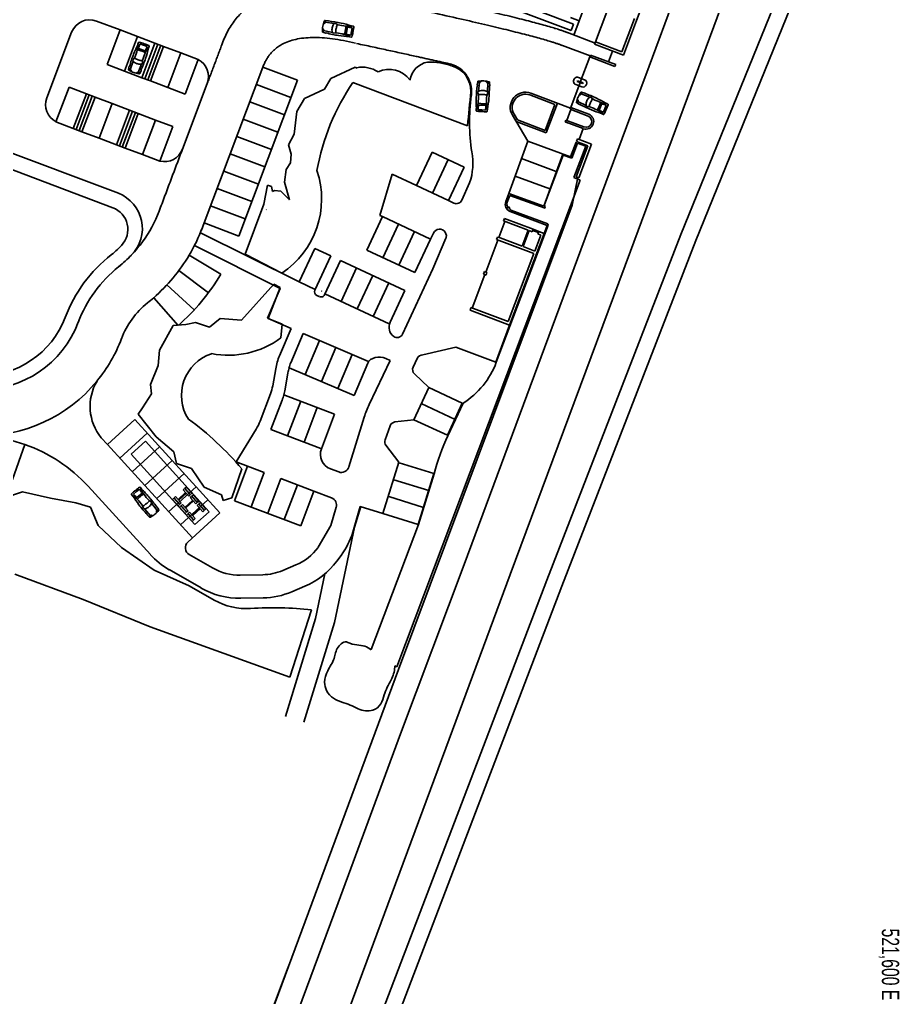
# Model space of a CAD drawing. Header units: millimetres. Extents: x 521005098 to 522149999836, y 174611071 to 175300000107.
# Drawn here: x 521987053830 to 522101158671, y 174911895531 to 175038672789 of the extents above; entities that cross this region are included whole.
import ezdxf
from ezdxf.enums import TextEntityAlignment as Align

# ---------------------------------------------------------------- set-up
doc = ezdxf.new("R2010")
doc.units = ezdxf.units.MM
doc.header["$LTSCALE"] = 200
for name, color, linetype in [('0-35TEXT', 3, 'Continuous'), ('siteplan$0$0-35TEXT', 3, 'Continuous'), ('siteplan$0$siteplan$0$10', 1, 'Continuous'), ('siteplan$0$siteplan$0$14', 1, 'Continuous'), ('siteplan$0$siteplan$0$19', 1, 'Continuous'), ('siteplan$0$siteplan$0$25', 1, 'Continuous'), ('siteplan$0$siteplan$0$26', 1, 'Continuous'), ('siteplan$0$siteplan$0$27', 1, 'Continuous'), ('siteplan$0$siteplan$0$46', 1, 'Continuous'), ('siteplan$0$siteplan$0$48', 1, 'Continuous'), ('siteplan$0$siteplan$0$57', 1, 'Continuous'), ('siteplan$0$siteplan$0$8', 1, 'Continuous'), ('siteplan$0$siteplan$0$Grid-txt', 1, 'Continuous')]:
    doc.layers.add(name, color=color, linetype=linetype)
doc.layers.get('siteplan$0$0-35TEXT').off()
doc.styles.add('siteplan$0$siteplan$0$Arial', font='arial.ttf', dxfattribs={"width": 0.65})

# ---------------------------------------------------------------- blocks, each defined once
blk = doc.blocks.new('siteplan$0$siteplan')
at = {"layer": 'siteplan$0$siteplan$0$10', "color": 8}
for p, q in [((21572.82, 74910.82), (21592.56, 74959.44)), ((21574.76, 74910.05), (21594.49, 74958.66)), ((21555.44, 74865.98), (21572.82, 74910.82)), ((21557.38, 74865.23), (21574.76, 74910.05)), ((21515.53, 74761.43), (21555.44, 74865.98)), ((21517.48, 74760.69), (21557.38, 74865.23))]:
    blk.add_line(p, q, dxfattribs=at)
at = {"layer": 'siteplan$0$siteplan$0$14', "color": 8}
for p, q in [((21568.69, 74932.64), (21576.66, 74954.03)), ((21566.34, 74926.29), (21568.69, 74932.64)), ((21566.34, 74926.29), (21560.85, 74911.51)), ((21560.85, 74911.51), (21552.85, 74889.93)), ((21552.85, 74889.93), (21544.71, 74868.02)), ((21544.71, 74868.02), (21536.46, 74846.06)), ((21536.46, 74846.06), (21528.37, 74824.16)), ((21528.37, 74824.16), (21520.62, 74803.28))]:
    blk.add_line(p, q, dxfattribs=at)
at = {"layer": 'siteplan$0$siteplan$0$19', "color": 8}
for p, q in [((21567.06, 74938.54), (21569.08, 74943.94)), ((21565.17, 74934.5), (21566.8, 74938.82)), ((21565.38, 74934.05), (21567.07, 74938.53)), ((21561.62, 74935.47), (21561.74, 74935.79)), ((21561.74, 74935.79), (21565.17, 74934.5)), ((21561.62, 74935.47), (21565.38, 74934.05)), ((21563.42, 74933.18), (21563.95, 74934.59)), ((21561, 74933.83), (21559.76, 74930.56)), ((21561.09, 74934.06), (21561, 74933.83)), ((21561, 74933.83), (21564.27, 74932.59)), ((21561.09, 74934.06), (21564.36, 74932.83)), ((21564.27, 74932.59), (21564.36, 74932.83)), ((21559.74, 74930.51), (21558.53, 74927.28)), ((21559.4, 74930.74), (21559.37, 74930.65)), ((21559.37, 74930.65), (21560.12, 74930.37)), ((21560.16, 74930.46), (21559.4, 74930.74)), ((21559.54, 74931.18), (21560.31, 74930.88)), ((21560.12, 74930.37), (21560.16, 74930.46)), ((21559.96, 74929.95), (21559.18, 74930.24)), ((21559.96, 74929.95), (21559.96, 74929.95)), ((21558.03, 74925.6), (21558.56, 74927)), ((21558.53, 74927.28), (21558.44, 74927.05)), ((21558.44, 74927.05), (21560.78, 74926.16)), ((21558.53, 74927.28), (21560.87, 74926.4)), ((21557.82, 74925.41), (21557.91, 74925.64)), ((21557.82, 74925.41), (21560.16, 74924.53)), ((21557.82, 74925.41), (21558.1, 74925.3)), ((21557.91, 74925.64), (21560.25, 74924.76)), ((21559.63, 74923.12), (21560.16, 74924.53)), ((21559.4, 74923.21), (21559.27, 74922.88)), ((21559.27, 74922.88), (21560.77, 74922.32)), ((21559.4, 74923.21), (21561.22, 74922.52)), ((21559.24, 74918.27), (21560.77, 74922.32)), ((21559.57, 74918.14), (21561.22, 74922.52)), ((21559.24, 74918.27), (21559.57, 74918.14)), ((21549.95, 74912.89), (21549.83, 74912.56)), ((21549.95, 74912.89), (21553.64, 74911.5)), ((21549.2, 74910.42), (21549.99, 74912.5)), ((21553.01, 74911.36), (21549.83, 74912.56)), ((21553.52, 74911.17), (21553.64, 74911.5)), ((21554.39, 74911.21), (21553.64, 74911.5)), ((21549.04, 74910.48), (21548.92, 74910.15)), ((21548.92, 74910.15), (21553.74, 74908.34)), ((21549.37, 74910.36), (21549.04, 74910.48)), ((21552.22, 74909.28), (21549.37, 74910.36)), ((21555.1, 74910.95), (21550.61, 74899.07)), ((21553.01, 74911.36), (21552.22, 74909.28)), ((21553.15, 74911.31), (21552.36, 74909.23)), ((21553.52, 74911.17), (21553.15, 74911.31)), ((21553.58, 74911.33), (21554.33, 74911.05)), ((21554.64, 74910.74), (21553.86, 74908.66)), ((21554.27, 74910.89), (21554.39, 74911.21)), ((21554.64, 74910.74), (21554.27, 74910.89)), ((21554.39, 74911.21), (21555.1, 74910.95)), ((21547.51, 74905.93), (21549.08, 74910.09)), ((21553.86, 74908.66), (21552.36, 74909.23)), ((21553.74, 74908.34), (21550.41, 74899.52)), ((21547.39, 74905.6), (21545.75, 74901.27)), ((21547.35, 74905.99), (21547.22, 74905.66)), ((21547.22, 74905.66), (21547.55, 74905.54)), ((21547.67, 74905.87), (21547.35, 74905.99)), ((21547.55, 74905.54), (21547.67, 74905.87)), ((21545.59, 74901.33), (21545.47, 74901.01)), ((21550.41, 74899.52), (21545.59, 74901.33)), ((21550.61, 74899.07), (21545.47, 74901.01))]:
    blk.add_line(p, q, dxfattribs=at)
for radius in [1, 0.75]:
    blk.add_arc((21560.51, 74925.46), radius, 249.3328, 69.3328, dxfattribs=at)
for centre, start_param, end_param in [((21559.36, 74930.71), 0, 3.141593), ((21560.14, 74930.41), 3.141593, 6.283185)]:
    blk.add_ellipse(centre, major_axis=(0.176, 0.468), ratio=0.917431, start_param=start_param, end_param=end_param, dxfattribs=at)
at = {"layer": 'siteplan$0$siteplan$0$25', "color": 8}
for p, q in [((21558.72, 74914.63), (21559.47, 74918.18)), ((21536.21, 74854.42), (21558.72, 74914.63)), ((21517.74, 74804.66), (21536.21, 74854.42)), ((21502.38, 74763.43), (21521.91, 74815.94))]:
    blk.add_line(p, q, dxfattribs=at)
at = {"layer": 'siteplan$0$siteplan$0$26', "color": 8}
for p, q in [((21572.59, 74972.92), (21559.61, 74938.51)), ((21559.61, 74938.51), (21558.52, 74938.92))]:
    blk.add_line(p, q, dxfattribs=at)
at = {"layer": 'siteplan$0$siteplan$0$27', "color": 8}
for p, q in [((21497.03, 74938.48), (21500.12, 74937.32)), ((21526.53, 74938.12), (21526.46, 74938.13)), ((21526.66, 74938.45), (21526.58, 74938.48)), ((21527.09, 74938.52), (21526.67, 74938.55)), ((21527.86, 74938.15), (21526.68, 74938.32)), ((21527.98, 74938.19), (21527.91, 74938.16)), ((21527.98, 74938.19), (21528.35, 74938)), ((21490.6, 74928.51), (21493.81, 74937.03)), ((21498.43, 74932.83), (21500.12, 74937.32)), ((21500.12, 74937.32), (21502.37, 74936.47)), ((21526.41, 74937.13), (21526.33, 74937.13)), ((21526.42, 74937.48), (21526.35, 74937.5)), ((21526.79, 74936.91), (21526.39, 74937.03)), ((21527.64, 74936.99), (21526.48, 74937.25)), ((21527.74, 74936.9), (21527.69, 74936.95)), ((21527.74, 74936.9), (21528.15, 74936.94)), ((21529.41, 74936.79), (21529.58, 74937.69)), ((21530, 74936.64), (21530.09, 74937.13)), ((21530.07, 74937.86), (21530.09, 74937.88)), ((21530.35, 74937.82), (21530.09, 74937.88)), ((21530.18, 74937.62), (21530.09, 74937.13)), ((21558.11, 74936.98), (21561.68, 74935.63)), ((21500.67, 74931.98), (21502.37, 74936.47)), ((21502.37, 74936.47), (21504.61, 74935.62)), ((21502.49, 74935.71), (21502.4, 74935.47)), ((21502.66, 74935.51), (21503.13, 74935.35)), ((21504.61, 74935.62), (21502.92, 74931.13)), ((21504.61, 74935.62), (21505.73, 74935.2)), ((21529.81, 74936.46), (21529.82, 74936.43)), ((21530.08, 74936.39), (21529.82, 74936.43)), ((21502.41, 74935.44), (21502.4, 74935.47)), ((21503.36, 74934.62), (21502.5, 74934.93)), ((21503.6, 74935.18), (21503.13, 74935.35)), ((21503.29, 74930.99), (21504.99, 74935.48)), ((21503.67, 74930.85), (21505.36, 74935.34)), ((21503.75, 74934.96), (21503.78, 74934.97)), ((21503.86, 74935.22), (21503.78, 74934.97)), ((21505.73, 74935.2), (21504.04, 74930.71)), ((21507.98, 74934.35), (21505.73, 74935.2)), ((21506.29, 74929.86), (21507.98, 74934.35)), ((21507.98, 74934.35), (21510.22, 74933.51)), ((21557.47, 74935.29), (21561.04, 74933.95)), ((21501.77, 74933.3), (21501.41, 74932.16)), ((21501.75, 74933.43), (21502, 74933.77)), ((21501.75, 74933.43), (21501.77, 74933.36)), ((21502.98, 74932.99), (21502.92, 74932.95)), ((21502.98, 74932.99), (21503.01, 74933.4)), ((21510.22, 74933.51), (21508.53, 74929.02)), ((21500.67, 74931.98), (21498.43, 74932.83)), ((21502.92, 74931.13), (21500.67, 74931.98)), ((21501.28, 74932.61), (21501.19, 74932.2)), ((21501.28, 74932.17), (21501.24, 74932.09)), ((21501.59, 74931.99), (21501.57, 74931.92)), ((21502.2, 74931.77), (21502.17, 74931.71)), ((21502.88, 74932.9), (21502.44, 74931.8)), ((21502.54, 74931.71), (21502.53, 74931.63)), ((21502.82, 74932.06), (21502.64, 74931.68)), ((21518.61, 74932.51), (21510.98, 74912.3)), ((21523.1, 74930.81), (21518.61, 74932.51)), ((21502.92, 74931.13), (21504.04, 74930.71)), ((21504.04, 74930.71), (21506.29, 74929.86)), ((21523.1, 74930.81), (21515.48, 74910.6)), ((21546.4, 74930.21), (21546.47, 74930.62)), ((21546.57, 74930.61), (21546.56, 74930.69)), ((21546.57, 74929.37), (21546.69, 74930.56)), ((21546.92, 74930.65), (21546.93, 74930.72)), ((21547.57, 74930.6), (21547.56, 74930.68)), ((21547.74, 74929.29), (21547.78, 74930.49)), ((21547.91, 74930.52), (21547.93, 74930.6)), ((21548.02, 74930.09), (21548.01, 74930.51)), ((21493.47, 74929.89), (21491.78, 74925.4)), ((21495.72, 74929.04), (21493.47, 74929.89)), ((21508.53, 74929.02), (21506.29, 74929.86)), ((21508.18, 74921.88), (21511.4, 74930.39)), ((21522.25, 74928.57), (21517.76, 74930.26)), ((21546.49, 74929.26), (21546.54, 74929.32)), ((21546.49, 74929.26), (21546.58, 74928.86)), ((21547.8, 74929.17), (21547.66, 74928.78)), ((21547.8, 74929.17), (21547.76, 74929.24)), ((21559.9, 74929.18), (21559.83, 74929.22)), ((21560.34, 74929.14), (21559.94, 74929.27)), ((21494.02, 74924.55), (21495.72, 74929.04)), ((21496.09, 74928.9), (21494.4, 74924.41)), ((21496.46, 74928.76), (21494.77, 74924.27)), ((21496.84, 74928.62), (21495.14, 74924.12)), ((21495.72, 74929.04), (21496.84, 74928.62)), ((21499.08, 74927.77), (21496.84, 74928.62)), ((21521.4, 74926.32), (21516.91, 74928.02)), ((21558.49, 74927.19), (21553.35, 74929.13)), ((21559.36, 74927.95), (21559.28, 74927.98)), ((21559.44, 74928.29), (21559.38, 74928.33)), ((21560.52, 74927.53), (21559.45, 74928.05)), ((21559.71, 74928.89), (21559.64, 74928.91)), ((21561, 74928.6), (21559.89, 74929.05)), ((21561.13, 74928.62), (21561.06, 74928.6)), ((21561.13, 74928.62), (21561.45, 74928.35)), ((21499.08, 74927.77), (21497.39, 74923.28)), ((21501.33, 74926.92), (21499.08, 74927.77)), ((21499.63, 74922.43), (21501.33, 74926.92)), ((21501.7, 74926.78), (21500.01, 74922.29)), ((21502.08, 74926.64), (21500.38, 74922.15)), ((21501.33, 74926.92), (21502.45, 74926.5)), ((21546.26, 74926.88), (21546.27, 74927.14)), ((21546.29, 74927.16), (21546.27, 74927.14)), ((21546.49, 74926.99), (21546.99, 74926.96)), ((21546.57, 74927.59), (21547.49, 74927.53)), ((21547.49, 74926.92), (21546.99, 74926.96)), ((21547.71, 74927.06), (21547.73, 74927.04)), ((21547.71, 74926.78), (21547.73, 74927.04)), ((21555.36, 74923.98), (21556.81, 74927.82)), ((21559.68, 74927.65), (21559.32, 74927.86)), ((21560.6, 74927.42), (21560.56, 74927.48)), ((21560.6, 74927.42), (21561.01, 74927.37)), ((21562.2, 74926.92), (21562.57, 74927.77)), ((21562.74, 74926.64), (21562.94, 74927.1)), ((21563.14, 74927.56), (21562.94, 74927.1)), ((21563.08, 74927.81), (21563.11, 74927.83)), ((21563.35, 74927.71), (21563.11, 74927.83)), ((21473.31, 74926.17), (21499.87, 74916.15)), ((21491.78, 74925.4), (21494.02, 74924.55)), ((21500.76, 74922.01), (21502.45, 74926.5)), ((21502.45, 74926.5), (21504.7, 74925.65)), ((21504.7, 74925.65), (21503, 74921.16)), ((21506.94, 74924.8), (21504.7, 74925.65)), ((21520.56, 74924.08), (21516.07, 74925.77)), ((21552.97, 74922.89), (21550.96, 74926.28)), ((21555.36, 74923.98), (21551.45, 74925.45)), ((21562.51, 74926.51), (21562.52, 74926.48)), ((21562.76, 74926.38), (21562.52, 74926.48)), ((21470.73, 74925), (21499.16, 74914.27)), ((21494.02, 74924.55), (21495.14, 74924.12)), ((21495.14, 74924.12), (21497.39, 74923.28)), ((21505.25, 74920.31), (21506.94, 74924.8)), ((21497.39, 74923.28), (21499.63, 74922.43)), ((21519.71, 74921.83), (21515.22, 74923.53)), ((21550.5, 74916.13), (21552.97, 74922.89)), ((21552.97, 74922.89), (21558.51, 74920.87)), ((21499.63, 74922.43), (21500.76, 74922.01)), ((21503, 74921.16), (21500.76, 74922.01)), ((21559.24, 74922.79), (21558.51, 74920.87)), ((21503, 74921.16), (21505.25, 74920.31)), ((21518.86, 74919.59), (21514.37, 74921.28)), ((21538.51, 74917.14), (21540.54, 74921.49)), ((21540.54, 74921.49), (21544.71, 74919.55)), ((21540.6, 74916.17), (21542.63, 74920.52)), ((21552.14, 74920.64), (21556.65, 74918.99)), ((21557.51, 74921.23), (21555.04, 74914.47)), ((21518.02, 74917.34), (21513.53, 74919.03)), ((21542.68, 74915.2), (21544.71, 74919.55)), ((21533.79, 74913.28), (21535.36, 74918.61)), ((21535.36, 74918.61), (21538.51, 74917.14)), ((21551.32, 74918.38), (21555.83, 74916.74)), ((21517.17, 74915.1), (21512.68, 74916.79)), ((21538.51, 74917.14), (21542.68, 74915.2)), ((21545.41, 74917.49), (21544.39, 74915.26)), ((21550.5, 74916.13), (21550.1, 74915.08)), ((21550.5, 74916.13), (21555.04, 74914.47)), ((21516.32, 74912.85), (21511.83, 74914.54)), ((21542.68, 74915.2), (21543.38, 74914.87)), ((21532.08, 74908.78), (21534.1, 74913.13)), ((21533.79, 74913.28), (21534.1, 74913.13)), ((21534.1, 74913.13), (21540.36, 74910.21)), ((21550.68, 74913.79), (21555.48, 74911.98)), ((21510.98, 74912.3), (21510.64, 74911.39)), ((21515.48, 74910.6), (21510.98, 74912.3)), ((21534.16, 74907.8), (21536.19, 74912.15)), ((21555.48, 74911.98), (21555.1, 74910.95)), ((21523.32, 74904.65), (21510.5, 74911.01)), ((21536.25, 74906.83), (21538.27, 74911.18)), ((21538.33, 74905.86), (21540.36, 74910.21)), ((21540.36, 74910.21), (21540.73, 74911)), ((21542.35, 74910.31), (21540.66, 74906.35)), ((21520.84, 74903.82), (21509.73, 74909.38)), ((21523.32, 74904.65), (21525.35, 74909)), ((21527.43, 74908.03), (21525.35, 74909)), ((21513.17, 74905.68), (21509.04, 74908.13)), ((21525.36, 74903.58), (21527.43, 74908.03)), ((21532.08, 74908.78), (21538.33, 74905.86)), ((21526.61, 74903), (21528.68, 74907.45)), ((21528.68, 74907.45), (21537.02, 74903.56)), ((21528.74, 74902.12), (21530.77, 74906.48)), ((21540.66, 74906.35), (21536.7, 74897.88)), ((21507.71, 74906.13), (21511.55, 74903.26)), ((21530.82, 74901.15), (21532.85, 74905.5)), ((21506.17, 74904.28), (21509.69, 74901.02)), ((21519.19, 74899.95), (21520.84, 74903.82)), ((21525.4, 74903.68), (21523.32, 74904.65)), ((21532.91, 74900.18), (21534.94, 74904.53)), ((21504.45, 74902.6), (21507.61, 74898.99)), ((21525.6, 74902.92), (21525.92, 74902.77)), ((21526.23, 74903.47), (21526.27, 74903.45)), ((21526.65, 74903.1), (21534.99, 74899.21)), ((21535.1, 74899.44), (21537.02, 74903.56)), ((21519.19, 74899.95), (21522.28, 74898.63)), ((21550.61, 74899.07), (21548.8, 74894.25)), ((21520.78, 74895.09), (21522.28, 74898.63)), ((21522.24, 74894.19), (21523.85, 74897.96)), ((21523.85, 74897.96), (21532.31, 74894.36)), ((21524.08, 74892.65), (21525.96, 74897.06)), ((21526.2, 74891.74), (21528.08, 74896.16)), ((21528.31, 74890.84), (21530.2, 74895.26)), ((21539.37, 74895.19), (21543.65, 74896.19)), ((21548.8, 74894.25), (21543.65, 74896.19)), ((21530.43, 74889.94), (21532.21, 74894.13)), ((21535.11, 74894.46), (21532.38, 74888.76)), ((21534.56, 74894.72), (21535.11, 74894.46)), ((21538.6, 74894.75), (21538.09, 74893.59)), ((21519.88, 74891.2), (21520.27, 74893.4)), ((21521.48, 74890.74), (21521.85, 74892.86)), ((21522, 74893.53), (21530.43, 74889.94)), ((21538.26, 74892.74), (21540.12, 74890.97)), ((21518.26, 74886.61), (21519.59, 74890.14)), ((21521.32, 74890.02), (21527.91, 74887.53)), ((21538.19, 74886.8), (21540.12, 74890.97)), ((21540.12, 74890.97), (21544.47, 74888.94)), ((21519.66, 74885.51), (21521.09, 74889.31)), ((21521.81, 74884.7), (21523.51, 74889.19)), ((21539.15, 74888.89), (21543.54, 74886.84)), ((21542.54, 74884.77), (21544.47, 74888.94)), ((21523.97, 74883.89), (21525.66, 74888.38)), ((21526.2, 74883.01), (21527.91, 74887.53)), ((21498.44, 74883.6), (21501.99, 74886.83)), ((21513.03, 74874.71), (21501.99, 74886.83)), ((21529.75, 74880.67), (21531.75, 74887.13)), ((21538.19, 74886.8), (21535.73, 74886.51)), ((21538.18, 74886.8), (21542.54, 74884.77)), ((21500.06, 74881.82), (21503.61, 74885.06)), ((21517.74, 74885.56), (21515.13, 74881.34)), ((21519.66, 74885.51), (21526.12, 74883.08)), ((21535.11, 74886.02), (21534.45, 74884.19)), ((21486.16, 74879.06), (21487.73, 74883.59)), ((21498.44, 74883.6), (21497.65, 74884.46)), ((21509.48, 74871.47), (21498.44, 74883.6)), ((21501.54, 74882.32), (21503.39, 74884)), ((21503.39, 74884), (21511.63, 74874.86)), ((21509.77, 74873.19), (21501.54, 74882.32)), ((21501.67, 74880.05), (21505.22, 74883.28)), ((21534.56, 74883.48), (21536.22, 74881.29)), ((21503.29, 74878.28), (21506.84, 74881.51)), ((21515.13, 74881.34), (21516.63, 74880.78)), ((21534.16, 74874.64), (21536.22, 74881.29)), ((21540.79, 74879.82), (21536.29, 74881.21)), ((21504.84, 74876.58), (21508.39, 74879.81)), ((21514.93, 74876.29), (21516.63, 74880.78)), ((21516.63, 74880.78), (21518.78, 74879.97)), ((21517.08, 74875.48), (21518.78, 74879.97)), ((21527.37, 74880.43), (21528.44, 74880.03)), ((21538.75, 74873.22), (21540.79, 74879.82)), ((21519.23, 74874.67), (21520.93, 74879.16)), ((21520.93, 74879.16), (21525.23, 74877.53)), ((21540.11, 74877.62), (21535.61, 74879.01)), ((21504.02, 74869.3), (21495.95, 74878.17)), ((21501.84, 74877.16), (21502.23, 74877.47)), ((21502.62, 74877.78), (21502.23, 74877.47)), ((21502.25, 74876.71), (21502.96, 74877.29)), ((21502.71, 74878.03), (21502.88, 74877.83)), ((21502.88, 74877.79), (21502.88, 74877.83)), ((21506.39, 74874.87), (21509.94, 74878.11)), ((21508.59, 74877.34), (21507.62, 74876.46)), ((21508.59, 74877.34), (21507.62, 74876.46)), ((21508.67, 74877.25), (21507.7, 74876.38)), ((21508.67, 74877.25), (21507.7, 74876.38)), ((21508.26, 74877.7), (21508.45, 74877.87)), ((21508.26, 74877.7), (21508.45, 74877.87)), ((21509, 74876.89), (21508.26, 74877.7)), ((21509, 74876.89), (21508.26, 74877.7)), ((21508.45, 74877.87), (21509.18, 74877.06)), ((21508.45, 74877.87), (21509.18, 74877.06)), ((21508.68, 74878.07), (21508.49, 74877.91)), ((21508.68, 74878.07), (21508.49, 74877.91)), ((21508.49, 74877.91), (21509.23, 74877.1)), ((21508.49, 74877.91), (21509.23, 74877.1)), ((21509.41, 74877.26), (21508.68, 74878.07)), ((21509.41, 74877.26), (21508.68, 74878.07)), ((21509.23, 74877.1), (21509.41, 74877.26)), ((21509.23, 74877.1), (21509.41, 74877.26)), ((21521.39, 74873.85), (21523.08, 74878.35)), ((21523.54, 74873.04), (21525.23, 74877.53)), ((21525.23, 74877.53), (21527.52, 74876.67)), ((21501.58, 74877.11), (21501.74, 74876.9)), ((21501.77, 74876.9), (21501.74, 74876.9)), ((21504.16, 74876.12), (21503.82, 74876.35)), ((21504.16, 74876.12), (21504.17, 74876.04)), ((21504.18, 74875.99), (21504.9, 74875.03)), ((21506.88, 74876.45), (21507.06, 74876.62)), ((21506.88, 74876.45), (21507.06, 74876.62)), ((21507.61, 74875.64), (21506.88, 74876.45)), ((21507.61, 74875.64), (21506.88, 74876.45)), ((21507.06, 74876.62), (21507.79, 74875.81)), ((21507.06, 74876.62), (21507.79, 74875.81)), ((21507.29, 74876.83), (21507.11, 74876.66)), ((21507.29, 74876.83), (21507.11, 74876.66)), ((21507.11, 74876.66), (21507.84, 74875.85)), ((21507.11, 74876.66), (21507.84, 74875.85)), ((21508.02, 74876.01), (21507.29, 74876.83)), ((21508.02, 74876.01), (21507.29, 74876.83)), ((21507.84, 74875.85), (21508.02, 74876.01)), ((21507.84, 74875.85), (21508.02, 74876.01)), ((21507.93, 74873.17), (21511.48, 74876.41)), ((21509.5, 74876.33), (21508.53, 74875.46)), ((21509.5, 74876.33), (21508.53, 74875.46)), ((21509.58, 74876.24), (21508.61, 74875.37)), ((21509.58, 74876.24), (21508.61, 74875.37)), ((21509.18, 74877.06), (21509, 74876.89)), ((21509.18, 74877.06), (21509, 74876.89)), ((21509.17, 74876.69), (21509.36, 74876.86)), ((21509.17, 74876.69), (21509.36, 74876.86)), ((21509.9, 74875.88), (21509.17, 74876.69)), ((21509.9, 74875.88), (21509.17, 74876.69)), ((21509.36, 74876.86), (21510.09, 74876.05)), ((21509.36, 74876.86), (21510.09, 74876.05)), ((21509.59, 74877.07), (21509.4, 74876.9)), ((21509.59, 74877.07), (21509.4, 74876.9)), ((21509.4, 74876.9), (21510.13, 74876.09)), ((21509.4, 74876.9), (21510.13, 74876.09)), ((21510.32, 74876.25), (21509.59, 74877.07)), ((21510.32, 74876.25), (21509.59, 74877.07)), ((21510.09, 74876.05), (21509.9, 74875.88)), ((21510.09, 74876.05), (21509.9, 74875.88)), ((21510.13, 74876.09), (21510.32, 74876.25)), ((21510.13, 74876.09), (21510.32, 74876.25)), ((21510.5, 74876.06), (21510.31, 74875.89)), ((21510.5, 74876.06), (21510.31, 74875.89)), ((21511.23, 74875.24), (21510.5, 74876.06)), ((21511.23, 74875.24), (21510.5, 74876.06)), ((21514.93, 74876.29), (21523.54, 74873.04)), ((21539.43, 74875.42), (21534.93, 74876.82)), ((21503.14, 74875.3), (21502.98, 74875.68)), ((21503.14, 74875.3), (21503.21, 74875.27)), ((21503.26, 74875.25), (21504.05, 74874.34)), ((21504.79, 74874.81), (21504.83, 74874.75)), ((21504.87, 74875.49), (21505.1, 74875.14)), ((21505.02, 74875.07), (21505.08, 74875.02)), ((21507.79, 74875.81), (21507.61, 74875.64)), ((21507.79, 74875.81), (21507.61, 74875.64)), ((21507.79, 74875.44), (21507.97, 74875.61)), ((21507.79, 74875.44), (21507.97, 74875.61)), ((21508.52, 74874.63), (21507.79, 74875.44)), ((21508.52, 74874.63), (21507.79, 74875.44)), ((21507.97, 74875.61), (21508.7, 74874.8)), ((21507.97, 74875.61), (21508.7, 74874.8)), ((21508.2, 74875.82), (21508.02, 74875.65)), ((21508.2, 74875.82), (21508.02, 74875.65)), ((21508.02, 74875.65), (21508.75, 74874.84)), ((21508.02, 74875.65), (21508.75, 74874.84)), ((21508.93, 74875), (21508.2, 74875.82)), ((21508.93, 74875), (21508.2, 74875.82)), ((21508.7, 74874.8), (21508.52, 74874.63)), ((21508.7, 74874.8), (21508.52, 74874.63)), ((21508.75, 74874.84), (21508.93, 74875)), ((21508.75, 74874.84), (21508.93, 74875)), ((21508.88, 74870.93), (21513.03, 74874.71)), ((21509.11, 74874.81), (21508.93, 74874.64)), ((21509.11, 74874.81), (21508.93, 74874.64)), ((21509.84, 74874), (21509.11, 74874.81)), ((21509.84, 74874), (21509.11, 74874.81)), ((21510.41, 74875.32), (21509.44, 74874.45)), ((21510.41, 74875.32), (21509.44, 74874.45)), ((21510.49, 74875.23), (21509.52, 74874.36)), ((21510.49, 74875.23), (21509.52, 74874.36)), ((21511.63, 74874.86), (21509.77, 74873.19)), ((21510.08, 74875.68), (21510.27, 74875.85)), ((21510.08, 74875.68), (21510.27, 74875.85)), ((21510.81, 74874.87), (21510.08, 74875.68)), ((21510.81, 74874.87), (21510.08, 74875.68)), ((21510.27, 74875.85), (21511, 74875.04)), ((21510.27, 74875.85), (21511, 74875.04)), ((21510.31, 74875.89), (21511.04, 74875.08)), ((21510.31, 74875.89), (21511.04, 74875.08)), ((21511, 74875.04), (21510.81, 74874.87)), ((21511, 74875.04), (21510.81, 74874.87)), ((21511.04, 74875.08), (21511.23, 74875.24)), ((21511.04, 74875.08), (21511.23, 74875.24)), ((21527.4, 74873.09), (21528.13, 74875.44)), ((21530.27, 74872.21), (21531.21, 74875.56)), ((21534.16, 74874.64), (21531.21, 74875.56)), ((21503.6, 74874.47), (21503.9, 74874.17)), ((21503.98, 74874.23), (21504.02, 74874.16)), ((21504.28, 74874.4), (21504.33, 74874.35)), ((21508.7, 74874.43), (21508.88, 74874.6)), ((21508.7, 74874.43), (21508.88, 74874.6)), ((21509.43, 74873.62), (21508.7, 74874.43)), ((21509.43, 74873.62), (21508.7, 74874.43)), ((21508.88, 74874.6), (21509.61, 74873.79)), ((21508.88, 74874.6), (21509.61, 74873.79)), ((21508.93, 74874.64), (21509.66, 74873.83)), ((21508.93, 74874.64), (21509.66, 74873.83)), ((21509.61, 74873.79), (21509.43, 74873.62)), ((21509.61, 74873.79), (21509.43, 74873.62)), ((21509.66, 74873.83), (21509.84, 74874)), ((21509.66, 74873.83), (21509.84, 74874)), ((21538.75, 74873.22), (21534.16, 74874.64)), ((21527.4, 74873.09), (21525.78, 74870.25)), ((21509.06, 74869.32), (21512.09, 74867.58)), ((21528.2, 74868.46), (21528.75, 74869.21)), ((21506.45, 74867.36), (21510.6, 74864.98)), ((21521.2, 74867.25), (21522.89, 74867.97)), ((21515.68, 74866.65), (21518.59, 74866.7)), ((21522.37, 74864.49), (21524.06, 74865.2)), ((21515.73, 74863.65), (21518.64, 74863.7))]:
    blk.add_line(p, q, dxfattribs=at)
for centre, radius, start, end in [((21496.15, 74936.14), 2.5, 69.3328, 159.3328), ((21530.1, 74937.07), 3.79, 158.1743, 168.5632), ((21526.6, 74938.11), 0.062, 106.4664, 170.4979), ((21526.65, 74938.48), 0.075, 74.6153, 179.293), ((21526.59, 74938.23), 0.0549, 258.506, 341.2782), ((21525.91, 74938.49), 0.782, 338.7478, 351.5507), ((21526.63, 74938.4), 0.0585, 336.8647, 66.3856), ((21527.09, 74938.49), 0.0222, 346.5024, 88.516), ((21525.17, 74921.5), 17.1, 77.946, 83.4839), ((21528.78, 74937.37), 1.21, 143.3277, 169.2351), ((21528.54, 74937.46), 0.963, 134.9111, 139.1519), ((21527.89, 74938.11), 0.05, 67.643, 137.455), ((21526.4, 74937.11), 0.075, 159.6421, 264.3199), ((21530.12, 74937.18), 3.79, 170.372, 180.7608), ((21530.12, 74937.18), 3.79, 170.3289, 170.3707), ((21530.1, 74937.07), 3.79, 168.5645, 168.6062), ((21526.48, 74937.47), 0.062, 168.4373, 232.4687), ((21526.41, 74937.19), 0.0585, 272.5496, 2.0704), ((21526.43, 74937.37), 0.0549, 357.6569, 80.4291), ((21525.7, 74937.36), 0.782, 347.3844, 0.1874), ((21526.8, 74936.93), 0.0222, 250.4191, 352.4328), ((21531.12, 74953.49), 17.1, 255.4513, 260.9892), ((21528.78, 74937.38), 1.21, 169.7001, 195.6074), ((21528.52, 74937.38), 0.963, 199.7832, 204.0241), ((21527.69, 74937), 0.05, 201.4801, 271.2921), ((21528.01, 74937.01), 0.0514, 281.0577, 9.9237), ((21530.61, 74936.99), 2.55, 168.4288, 179.2347), ((21530.63, 74937.08), 2.55, 159.7004, 170.5064), ((21527.33, 74930.03), 6.96, 75.0035, 83.1947), ((21528.19, 74937.99), 0.0514, 329.0114, 57.8774), ((21530.07, 74944.75), 6.96, 255.7405, 263.9316), ((21529.15, 74936.85), 0.05, 259.4679, 343.6848), ((21525.02, 74938.06), 4.36, 343.6848, 349.6794), ((21525.03, 74938.09), 4.36, 349.2558, 355.2504), ((21531.57, 74954.58), 16.91, 262.3753, 265.0388), ((21529.32, 74937.73), 0.05, 355.2504, 79.4673), ((21533.15, 74950.27), 13.99, 254.4942, 256.9682), ((21528.23, 74923.77), 13.99, 81.967, 84.4405), ((21525.71, 74937.7), 4.62, 344.096, 352.4034), ((21525.71, 74937.7), 4.62, 346.5292, 352.4034), ((21525.8, 74938.17), 4.62, 346.5318, 354.8392), ((21525.8, 74938.17), 4.62, 346.5318, 348.5814), ((21530.33, 74937.76), 0.062, 352.7529, 76.1958), ((21502.55, 74935.69), 0.062, 73.5445, 156.9874), ((21516.02, 74931.37), 13.99, 162.7585, 165.2321), ((21501.42, 74931.27), 4.62, 67.3234, 75.6308), ((21501.42, 74931.27), 4.62, 67.3234, 69.373), ((21501.87, 74931.11), 4.62, 67.3208, 73.195), ((21501.87, 74931.11), 4.62, 64.8876, 73.195), ((21525.2, 74920.31), 16.91, 73.8964, 76.5599), ((21530.09, 74936.45), 0.062, 262.7393, 346.1823), ((21495.61, 74936.54), 6.96, 336.5321, 344.7232), ((21486.14, 74939.6), 16.91, 343.1669, 345.8303), ((21502.42, 74934.68), 0.05, 76.042, 160.2589), ((21501.38, 74930.5), 4.36, 70.0474, 76.042), ((21501.41, 74930.49), 4.36, 64.4764, 70.4709), ((21509.7, 74931.48), 6.96, 155.7951, 163.9863), ((21503.26, 74934.37), 0.05, 340.2594, 64.4764), ((21518.96, 74927.83), 16.91, 154.688, 157.3515), ((21490.66, 74940.47), 13.99, 335.2858, 337.7598), ((21503.8, 74935.24), 0.062, 343.5309, 66.9739), ((21517.78, 74927.99), 17.1, 158.7376, 164.2755), ((21501.81, 74933.33), 0.05, 148.4346, 218.2466), ((21502.56, 74933.87), 0.963, 215.7027, 219.9435), ((21502.69, 74934.09), 1.21, 224.1193, 250.0266), ((21501.98, 74933.61), 0.0514, 49.803, 138.669), ((21503.27, 74935.87), 2.55, 240.492, 251.298), ((21503.36, 74935.84), 2.55, 249.2204, 260.0263), ((21487.15, 74938.98), 17.1, 336.2429, 341.7808), ((21502.92, 74933.27), 0.0514, 1.8493, 90.7153), ((21509.06, 74931.27), 2.5, 339.3328, 62.3657), ((21501.25, 74932.17), 0.075, 155.4069, 260.0846), ((21503.2, 74935.35), 3.79, 238.9659, 249.3548), ((21501.31, 74932.6), 0.0222, 67.294, 169.3076), ((21501.33, 74932.13), 0.0585, 57.6563, 147.1772), ((21501.12, 74931.44), 0.782, 59.5394, 72.3423), ((21501.49, 74932.06), 0.0549, 339.2976, 62.0698), ((21501.6, 74932.05), 0.062, 187.258, 251.2895), ((21503.08, 74935.39), 3.79, 251.1205, 251.1623), ((21503.2, 74935.35), 3.79, 249.3561, 249.3978), ((21503.08, 74935.39), 3.79, 251.1636, 261.5524), ((21502.22, 74931.83), 0.062, 249.2289, 313.2603), ((21502.31, 74931.77), 0.0549, 78.4485, 161.2207), ((21502.68, 74934.1), 1.21, 250.4917, 276.399), ((21502.2, 74931.05), 0.782, 68.176, 80.979), ((21502.49, 74931.72), 0.0585, 353.3412, 82.862), ((21502.8, 74932.07), 0.0222, 331.2107, 73.2244), ((21502.64, 74933.84), 0.963, 280.5748, 284.8157), ((21502.87, 74932.95), 0.05, 282.2717, 352.0837), ((21541.99, 74929.34), 3.69, 348.7551, 75.8065), ((21502.56, 74931.7), 0.075, 240.4337, 345.1115), ((21546.54, 74930.62), 0.075, 76.2818, 180.9595), ((21547.05, 74926.93), 3.79, 87.0116, 97.4005), ((21546.62, 74930.62), 0.0585, 189.1892, 278.7101), ((21546.71, 74931.34), 0.782, 264.0241, 276.8271), ((21546.8, 74930.62), 0.0549, 274.2966, 357.0688), ((21546.91, 74930.58), 0.062, 85.0769, 149.1084), ((21547.05, 74926.93), 3.79, 86.9686, 87.0103), ((21546.93, 74926.94), 3.79, 74.814, 85.2028), ((21546.93, 74926.94), 3.79, 85.2042, 85.2459), ((21547.56, 74930.54), 0.062, 23.1061, 87.1376), ((21547.68, 74930.56), 0.0549, 175.1457, 257.9179), ((21547.86, 74931.26), 0.782, 255.3874, 268.1904), ((21547.85, 74930.54), 0.0585, 253.5044, 343.0252), ((21547.93, 74930.53), 0.075, 351.255, 95.9327), ((21563.36, 74927.82), 17.1, 172.091, 177.6289), ((21546.42, 74930.2), 0.0222, 167.0588, 269.0724), ((21546.59, 74929.33), 0.05, 118.1198, 187.9318), ((21547.06, 74928.54), 0.963, 116.4229, 120.6637), ((21547.09, 74928.28), 1.21, 86.3398, 112.2471), ((21547.08, 74928.28), 1.21, 59.9674, 85.8747), ((21547.14, 74928.54), 0.963, 51.5507, 55.7916), ((21547.71, 74929.25), 0.05, 344.2827, 54.0947), ((21530.89, 74930.03), 17.1, 354.5856, 0.1235), ((21548, 74930.09), 0.0222, 263.1421, 5.1557), ((21552.66, 74927.28), 1.97, 69.3328, 210.6061), ((21562.93, 74927.04), 3.79, 144.7921, 155.181), ((21559.91, 74929.21), 0.075, 61.2331, 165.9108), ((21559.87, 74929.14), 0.0585, 323.4825, 53.0034), ((21492.94, 74927.63), 2.5, 159.3328, 242.4407), ((21572.44, 74925.37), 27.03, 172.6849, 188.2206), ((21539.62, 74928.88), 6.96, 351.6432, 359.8343), ((21546.63, 74929.01), 0.0514, 197.6974, 286.5634), ((21546.91, 74926.42), 2.55, 85.0684, 95.8744), ((21547, 74926.42), 2.55, 76.3401, 87.146), ((21554.55, 74927.86), 6.96, 172.3801, 180.5713), ((21547.63, 74928.94), 0.0514, 245.6511, 334.5171), ((21559.34, 74927.93), 0.075, 146.26, 250.9377), ((21562.98, 74927.15), 3.79, 156.9898, 167.3786), ((21559.37, 74928.01), 0.0585, 259.1674, 348.6882), ((21558.72, 74928.34), 0.782, 334.0022, 346.8052), ((21559.5, 74928.27), 0.062, 155.0551, 219.0865), ((21559.43, 74928.18), 0.0549, 344.2747, 67.0469), ((21562.98, 74927.15), 3.79, 156.9468, 156.9885), ((21562.93, 74927.04), 3.79, 155.1823, 155.224), ((21559.77, 74928.86), 0.062, 93.0843, 157.1157), ((21559.79, 74928.98), 0.0549, 245.1238, 327.896), ((21559.19, 74929.39), 0.782, 325.3656, 338.1685), ((21560.34, 74929.12), 0.0222, 333.1202, 75.1338), ((21554.53, 74913.03), 17.1, 64.5638, 70.1017), ((21561.72, 74927.64), 1.21, 156.3179, 182.2252), ((21561.72, 74927.63), 1.21, 129.9456, 155.8529), ((21561.5, 74927.78), 0.963, 121.5289, 125.7697), ((21563.41, 74926.84), 2.55, 155.0466, 165.8525), ((21561.03, 74928.56), 0.05, 54.2608, 124.0728), ((21563.45, 74926.92), 2.55, 146.3182, 157.1242), ((21561.29, 74928.37), 0.0514, 315.6292, 44.4952), ((21564.68, 74934.52), 6.96, 242.3583, 250.5494), ((21562.32, 74927.86), 0.05, 341.8682, 66.0851), ((21568.42, 74943.74), 16.91, 248.9931, 251.6566), ((21546.32, 74926.88), 0.062, 179.379, 262.8219), ((21547.06, 74931.37), 4.62, 260.7357, 269.0431), ((21529.72, 74929.87), 16.91, 350.5361, 353.1995), ((21560.4, 74925.43), 13.99, 171.1339, 173.6079), ((21547.06, 74931.37), 4.62, 263.1689, 269.0431), ((21546.6, 74927.86), 0.05, 176.1075, 260.3244), ((21547.33, 74932.1), 4.36, 260.3244, 266.319), ((21547.53, 74931.34), 4.62, 263.1714, 271.4788), ((21547.53, 74931.34), 4.62, 263.1714, 265.221), ((21547.36, 74932.1), 4.36, 265.8955, 271.89), ((21533.51, 74927.26), 13.99, 358.6066, 1.0802), ((21547.5, 74927.79), 0.05, 271.89, 356.107), ((21564.5, 74927.5), 16.91, 179.0149, 181.6784), ((21547.65, 74926.79), 0.062, 269.3925, 352.8355), ((21559.69, 74927.67), 0.0222, 237.037, 339.0506), ((21567.72, 74942.78), 17.1, 242.0691, 247.607), ((21561.47, 74927.7), 0.963, 186.401, 190.6419), ((21560.57, 74927.53), 0.05, 188.0979, 257.9099), ((21560.89, 74927.47), 0.0514, 267.6755, 356.5415), ((21558.61, 74920.83), 6.96, 61.6214, 69.8125), ((21554.29, 74911.87), 16.91, 60.5142, 63.1777), ((21561.96, 74927.04), 0.05, 246.0857, 330.3026), ((21558.22, 74929.18), 4.36, 330.3026, 336.2972), ((21568.96, 74939.17), 13.99, 241.1121, 243.586), ((21558.23, 74929.2), 4.36, 335.8736, 341.8682), ((21558.03, 74914.53), 13.99, 68.5848, 71.0583), ((21558.81, 74928.67), 4.62, 330.7138, 339.0212), ((21558.81, 74928.67), 4.62, 333.147, 339.0212), ((21559, 74929.1), 4.62, 333.1496, 341.457), ((21559, 74929.1), 4.62, 333.1496, 335.1992), ((21563.32, 74927.66), 0.062, 339.3707, 62.8136), ((21562.78, 74926.44), 0.062, 249.3571, 332.8001), ((21505.85, 74922.76), 2.5, 256.2999, 339.3328), ((21538.18, 74920.01), 7.66, 340.7935, 11.2497), ((21498.08, 74911.59), 4.9, 315.4686, 68.5264), ((21543.7, 74915.55), 0.75, 245.0032, 336.9068), ((21498.1, 74911.47), 3, 316.275, 69.3328), ((21507.1, 74915.05), 12, 354.8635029996693, 354.8635059999131), ((21551.04, 74914.72), 1, 159.3328, 249.3328), ((21489.43, 74919.76), 16.8, 308.5797, 339.3328), ((21490.92, 74919.04), 21.15, 328.9304, 339.7245), ((21541.52, 74910.61), 0.883, 334.1271, 154.1271), ((21489.43, 74919.76), 15, 308.5797, 316.275), ((21510.38, 74893.49), 18.6, 127.9056, 159.3328), ((21489.43, 74919.76), 16.8, 308.5797, 316.275), ((21488.21, 74920.81), 24.4, 311.7436, 328.6781), ((21510.38, 74893.49), 16.8, 128.5797, 159.3328), ((21489.43, 74919.76), 27.6, 311.1951, 329.3221), ((21489.43, 74919.76), 22.8, 308.5797, 311.1951), ((21525.81, 74903.37), 0.5, 155.0032, 244.9343), ((21526.16, 74903.21), 0.5, 245.0032, 335.0032), ((21526.44, 74903.92), 0.5, 245.0031829999281, 245.0031859994941), ((21510.38, 74893.49), 10.8, 128.5797, 159.3328), ((21482.03, 74904.19), 11.7, 268.7384, 339.3328), ((21482.03, 74904.19), 13.5, 268.7384, 339.3328), ((21536.46, 74898.8), 1.5, 155.0032, 234.1951), ((21536.02, 74898.19), 0.75, 234.1951, 334.978), ((21482.03, 74904.19), 19.5, 320.591, 339.3328), ((21527.95, 74892.04), 7.8, 156.9373, 169.9251), ((21539.29, 74894.44), 0.75, 83.862, 155.8757), ((21528.19, 74891.67), 6.47, 157.0541, 163.2523), ((21527.76, 74891.84), 6, 163.6331, 170.2383), ((21538.77, 74893.29), 0.75, 155.8756, 226.521), ((21482.03, 74904.19), 19.5, 268.7384, 320.591), ((21502.62, 74888.53), 6.42, 149.2918, 219.3261), ((21513.98, 74892.25), 6, 339.3328, 349.9251), ((21513.8, 74892.06), 7.8, 339.3328, 344.8104), ((21513.8, 74892.06), 7.8, 344.8104, 350.2383), ((21543.21, 74883.58), 12, 154.4224, 162.8012), ((21512.64, 74888.72), 6, 328.2083, 339.3328), ((21535.82, 74885.76), 0.75, 96.8765, 160.1289), ((21481.16, 74864.7), 20, 70.8296, 97.6817), ((21481.16, 74864.7), 20, 42.3357, 70.8296), ((21535.16, 74883.93), 0.75, 160.1289, 217.2753), ((21528.07, 74882.3), 2, 159.3328, 249.3328), ((21528.79, 74880.96), 1, 249.3328, 342.8012), ((21501.63, 74877.15), 0.062, 132.1649, 215.6079), ((21504.81, 74873.89), 4.62, 125.9438, 134.2512), ((21504.81, 74873.89), 4.62, 125.9438, 131.818), ((21505.18, 74874.19), 4.62, 123.5081, 131.8155), ((21505.18, 74874.19), 4.62, 129.7659, 131.8155), ((21491.35, 74869.49), 13.99, 33.9067, 36.3803), ((21502.67, 74877.98), 0.062, 42.1514, 125.5944), ((21516.88, 74887.06), 16.91, 213.3085, 215.9719), ((21489.75, 74865.18), 16.91, 41.7873, 44.4508), ((21512.33, 74886.4), 13.99, 221.379, 223.853), ((21497.29, 74871.67), 6.96, 35.1525, 43.3437), ((21502.42, 74876.51), 0.05, 134.6624, 218.8794), ((21505.45, 74873.45), 4.36, 128.6679, 134.6624), ((21505.48, 74873.47), 4.36, 123.0969, 129.0914), ((21503.12, 74877.07), 0.05, 38.8799, 123.0969), ((21508.94, 74881.06), 6.96, 214.4156, 222.6067), ((21501.93, 74877.92), 2.55, 307.8408, 318.6468), ((21503.06, 74876.43), 1.21, 309.1122, 335.0195), ((21490.8, 74865.72), 17.1, 34.8634, 40.4013), ((21503.88, 74876.21), 0.0514, 60.4698, 149.3358), ((21503.26, 74876.26), 0.963, 339.1953, 343.4361), ((21504.13, 74876), 0.05, 340.8922, 50.7042), ((21527.17, 74875.73), 1, 342.8012, 69.3328), ((21516.13, 74886.14), 17.1, 217.358, 222.8959), ((21503.11, 74875.58), 0.0514, 108.4235, 197.2895), ((21501.85, 74877.86), 2.55, 299.1125, 309.9184), ((21503.26, 74875.3), 0.05, 207.0551, 276.8671), ((21503.19, 74876.21), 0.963, 274.3231, 278.564), ((21503.07, 74876.44), 1.21, 282.7398, 308.6471), ((21502.17, 74877.45), 3.79, 309.7841, 320.1729), ((21504.75, 74874.86), 0.062, 307.8493, 11.8808), ((21504.85, 74874.91), 0.0549, 137.069, 219.8412), ((21505.41, 74874.44), 0.782, 126.7965, 139.5995), ((21504.85, 74875.48), 0.0222, 29.8312, 131.8448), ((21504.99, 74875.03), 0.0585, 51.9616, 141.4825), ((21505.04, 74875.08), 0.075, 299.0542, 43.7319), ((21503.62, 74874.48), 0.0222, 125.9145, 227.9281), ((21503.96, 74874.21), 0.075, 214.0274, 318.7051), ((21504.03, 74874.26), 0.0585, 116.2768, 205.7976), ((21504.51, 74873.72), 0.782, 118.1598, 130.9628), ((21502.26, 74877.52), 3.79, 297.5864, 307.9752), ((21504.17, 74874.36), 0.0549, 37.9181, 120.6903), ((21504.24, 74874.45), 0.062, 245.8785, 309.91), ((21502.17, 74877.45), 3.79, 309.741, 309.7827), ((21502.26, 74877.52), 3.79, 307.9766, 308.0183), ((21520.71, 74875.16), 10, 323.4829, 342.8012), ((21509.55, 74870.19), 1, 132.3232, 240.1937), ((21520.16, 74874.41), 7, 292.9451, 323.4829), ((21511.42, 74876.03), 10, 222.3232, 240.1937), ((21520.16, 74874.41), 10, 292.9451, 323.4829), ((21515.57, 74873.65), 7, 240.1937, 270.9193), ((21518.47, 74873.7), 7, 270.9193, 292.9451), ((21515.57, 74873.65), 10, 240.1937, 270.9193), ((21518.47, 74873.7), 10, 270.9193, 292.9451)]:
    blk.add_arc(centre, radius, start, end, dxfattribs=at)
for centre, major_axis, ratio, start_param, end_param in [((21525.87, 74924.85), (-2.32, 13.5), 0.992008, 5.797288, 5.898197), ((21530.56, 74950.11), (-7.02, -11.76), 0.992008, 0.384989, 0.485897), ((21514.58, 74929.21), (-13.69, -0.13), 0.992008, 5.797288, 5.898197), ((21490.4, 74937.89), (10.49, -8.81), 0.992008, 0.384989, 0.485897), ((21559.94, 74927.99), (-12.49, 5.61), 0.992008, 0.384989, 0.485897), ((21534.31, 74929.73), (13.14, 3.87), 0.992008, 5.797288, 5.898197), ((21555.99, 74916.13), (0.87, 13.67), 0.992008, 5.797288, 5.898197), ((21566.4, 74939.62), (-9.55, -9.82), 0.992008, 0.384989, 0.485897), ((21533.9, 74893.37), (1.74, -0.65), 0.80829, 1.49523, 3.066027), ((21493.42, 74867.92), (12.98, 4.37), 0.992008, 0.384989, 0.485897), ((21513.42, 74884.05), (-7.02, -11.76), 0.992008, 5.797288, 5.898197)]:
    blk.add_ellipse(centre, major_axis=major_axis, ratio=ratio, start_param=start_param, end_param=end_param, dxfattribs=at)
for points, degree in [([(21532.39, 74943.2), (21554.44, 74938.49), (21558.16, 74936.96)], 2), ([(21513.34, 74935.54), (21516.76, 74945.12), (21532.01, 74941.44)], 2), ([(21532.01, 74941.44), (21553.9, 74936.76), (21557.47, 74935.29)], 2), ([(21511.4, 74930.39), (21513.34, 74935.54)], 1), ([(21518.61, 74932.51), (21520.6, 74938.02), (21530.6, 74935.61)], 2), ([(21530.76, 74935.57), (21537.83, 74934.06), (21542.9, 74932.91)], 2), ([(21505.15, 74913.83), (21508.18, 74921.88)], 1)]:
    blk.add_open_spline(points, degree=degree, dxfattribs=at)
at = {"layer": 'siteplan$0$siteplan$0$46', "color": 8}
for p, q in [((21531.3, 74875.53), (21530.47, 74872.87)), ((21530.47, 74872.87), (21527.88, 74860.52)), ((21526.65, 74866.81), (21525.43, 74861.04)), ((21525.43, 74861.04), (21521.54, 74848.33)), ((21527.88, 74860.52), (21523.93, 74847.59))]:
    blk.add_line(p, q, dxfattribs=at)
at = {"layer": 'siteplan$0$siteplan$0$48', "color": 8}
for p, q in [((21524.49, 74951.06), (21558.91, 74938.07)), ((21558.6, 74937.25), (21524.18, 74950.24)), ((21558.91, 74938.07), (21558.6, 74937.25))]:
    blk.add_line(p, q, dxfattribs=at)
at = {"layer": 'siteplan$0$siteplan$0$57', "color": 8}
for p, q in [((21530.56, 74932.5), (21527.44, 74931.01)), ((21530.81, 74932.38), (21530.56, 74932.5)), ((21527.44, 74931.01), (21526.59, 74929.65)), ((21545.15, 74924.91), (21530.29, 74930.52)), ((21526.59, 74929.65), (21524.01, 74928.46)), ((21524.01, 74928.46), (21523, 74926.76)), ((21553.21, 74928.91), (21556.48, 74927.66)), ((21523, 74926.76), (21522.65, 74923.8)), ((21556.48, 74927.66), (21555.21, 74924.3)), ((21551.62, 74925.66), (21551.18, 74926.41)), ((21555.21, 74924.3), (21551.62, 74925.66)), ((21522.65, 74923.8), (21521.94, 74922.43)), ((21521.94, 74922.43), (21522.29, 74921.23)), ((21559.4, 74922.65), (21558.66, 74920.69)), ((21558.94, 74918.19), (21560.47, 74922.25)), ((21560.47, 74922.25), (21559.4, 74922.65)), ((21522.29, 74921.23), (21522.2, 74920.11)), ((21557.57, 74921.1), (21555.15, 74914.68)), ((21558.66, 74920.69), (21557.57, 74921.1)), ((21521.64, 74919.25), (21521.4, 74917.6)), ((21522.2, 74920.11), (21521.64, 74919.25)), ((21535.97, 74854.77), (21559.77, 74917.87)), ((21559.77, 74917.87), (21558.94, 74918.19)), ((21519.19, 74917.21), (21518.75, 74914.75)), ((21519.74, 74917.03), (21519.19, 74917.21)), ((21519.84, 74916.39), (21519.74, 74917.03)), ((21520.13, 74916.52), (21519.84, 74916.39)), ((21520.93, 74916.41), (21520.13, 74916.52)), ((21521.4, 74917.6), (21522.07, 74915.32)), ((21522.07, 74915.32), (21520.93, 74916.41)), ((21550.62, 74915.87), (21550.29, 74915.01)), ((21555.23, 74914.2), (21550.62, 74915.87)), ((21518.75, 74914.75), (21516.29, 74908.26)), ((21550.29, 74915.01), (21550.19, 74914.76)), ((21550.19, 74914.76), (21550.27, 74914.59)), ((21550.27, 74914.59), (21550.35, 74914.41)), ((21550.35, 74914.41), (21550.29, 74914.25)), ((21550.29, 74914.25), (21550.61, 74914.4)), ((21550.61, 74914.4), (21550.52, 74914.16)), ((21550.52, 74914.16), (21550.64, 74914.12)), ((21550.64, 74914.12), (21550.75, 74913.98)), ((21550.75, 74913.98), (21555.55, 74912.17)), ((21555.15, 74914.68), (21555.23, 74914.2)), ((21555.59, 74912.03), (21548.88, 74894.25)), ((21555.56, 74912.16), (21555.59, 74912.03)), ((21516.29, 74908.26), (21521.06, 74905.79)), ((21520.01, 74904.35), (21515.82, 74899.69)), ((21519.3, 74899.9), (21520.87, 74903.93)), ((21520.87, 74903.93), (21520.01, 74904.35)), ((21506.98, 74899.01), (21505.22, 74895.81)), ((21508.61, 74899.16), (21506.98, 74899.01)), ((21509.87, 74899.39), (21508.61, 74899.16)), ((21511.68, 74898.81), (21509.87, 74899.39)), ((21513.06, 74899.92), (21511.68, 74898.81)), ((21515.82, 74899.69), (21513.06, 74899.92)), ((21521.1, 74899.17), (21519.3, 74899.9)), ((21520.95, 74897.4), (21521.1, 74899.17)), ((21505.22, 74895.81), (21505.02, 74893.81)), ((21505.02, 74893.81), (21504.05, 74891.38)), ((21504.05, 74891.38), (21504.15, 74890.17)), ((21504.15, 74890.17), (21503, 74888.32)), ((21544.57, 74888.93), (21542.59, 74884.72)), ((21503, 74888.32), (21502.43, 74887.52)), ((21502.43, 74887.52), (21504.76, 74884.59)), ((21504.76, 74884.59), (21507.07, 74882.65)), ((21507.07, 74882.65), (21507.41, 74881.12)), ((21507.41, 74881.12), (21509.34, 74880.45)), ((21509.34, 74880.45), (21511.01, 74878.07)), ((21514.59, 74876.66), (21515.87, 74880.43)), ((21540.83, 74879.78), (21538.79, 74873.22)), ((21485.03, 74876.64), (21487.44, 74877.43)), ((21487.44, 74877.43), (21491.07, 74876.64)), ((21511.01, 74878.07), (21513.26, 74877.06)), ((21491.07, 74876.64), (21494.35, 74876.03)), ((21494.35, 74876.03), (21496.24, 74875.45)), ((21513.26, 74877.06), (21513.48, 74876.32)), ((21513.48, 74876.32), (21514.59, 74876.66)), ((21496.24, 74875.45), (21497.25, 74873.06)), ((21497.25, 74873.06), (21500.27, 74870.21)), ((21538.79, 74873.22), (21532.67, 74856.99)), ((21500.27, 74870.21), (21504.5, 74867.29)), ((21504.5, 74867.29), (21509.03, 74865.24)), ((21495.32, 74863.5), (21486.44, 74866.76)), ((21509.03, 74865.24), (21512.3, 74863.41)), ((21503.98, 74859.96), (21495.32, 74863.5)), ((21524.92, 74862.15), (21522.1, 74853.4)), ((21522.1, 74853.4), (21503.98, 74859.96)), ((21535.71, 74854.87), (21535.97, 74854.77))]:
    blk.add_line(p, q, dxfattribs=at)
for centre, radius, start, end in [((21540.51, 74930.32), 2.89, 100.8914, 169.7195), ((21540.24, 74924.63), 8.53, 70.5099, 91.8751), ((21531.5, 74928.66), 3.84, 57.823, 100.5595), ((21534.97, 74928.88), 3.34, 35.9194, 115.1325), ((21542.13, 74929.36), 3.46, 359.4439, 73.847), ((21554.77, 74913.84), 29.62, 145.7348, 169.7735), ((21955.22, 74886.35), 411.88, 174.0111, 174.628), ((21552.66, 74927.28), 1.72, 71.1282, 210.6173), ((21514.7, 74915.41), 11.53, 303.4643, 18.6851), ((21514.13, 74906.59), 11.44, 259.0134, 306.5719), ((21513.75, 74889.95), 5.7, 108.4743, 212.6148), ((21538.72, 74898.08), 10.86, 302.5916, 339.3328), ((21485.05, 74854.35), 40.37, 40.2327, 53.682), ((21566.9, 74873.28), 26.87, 154.8002, 166.007), ((21516.51, 74870.92), 8.61, 240.7566, 273.3394), ((21519.89, 74813), 49.41, 84.1538, 93.3394)]:
    blk.add_arc(centre, radius, start, end, dxfattribs=at)
for points, knots in [([(21529.61, 74857.93), (21529.2, 74858.15), (21528.06, 74857.3), (21527.97, 74855.74), (21526.98, 74854.37), (21526.5, 74852.91), (21526.8, 74851.56), (21527.95, 74850.32), (21529.62, 74850.05), (21531.15, 74849.13), (21532.74, 74848.84), (21534.02, 74849.87), (21534.35, 74851.44), (21535.2, 74852.9), (21535.72, 74854.17), (21535.71, 74854.81), (21535.71, 74854.87)], [0, 0, 0, 0, 0.066923, 0.142058, 0.229329, 0.304019, 0.357603, 0.421843, 0.535764, 0.590461, 0.682974, 0.746271, 0.805727, 0.91004, 0.991897, 1, 1, 1, 1]), ([(21532.66, 74856.98), (21532.39, 74857.15), (21531.83, 74857.52), (21530.73, 74857.57), (21529.98, 74857.74), (21529.61, 74857.93)], [0, 0, 0, 0, 0.291955, 0.616634, 1, 1, 1, 1])]:
    blk.add_open_spline(points, degree=3, knots=knots, dxfattribs=at)
at = {"layer": 'siteplan$0$siteplan$0$8', "color": 8}
for p, q in [((21561.74, 74935.79), (21575.16, 74971.39)), ((21566.27, 74908.66), (21582.33, 74951.93)), ((21559.61, 74938.51), (21558.92, 74936.67)), ((21557.58, 74885.3), (21566.27, 74908.66)), ((21550.69, 74866.72), (21557.58, 74885.3)), ((21542.78, 74845.4), (21550.69, 74866.72)), ((21534.37, 74822.77), (21542.78, 74845.4)), ((21526.27, 74800.93), (21534.37, 74822.77))]:
    blk.add_line(p, q, dxfattribs=at)
at = {"layer": 'siteplan$0$siteplan$0$Grid-txt', "color": 8, "style": 'siteplan$0$siteplan$0$Arial', "width": 0.65}
blk.add_text('521,600 E', height=2.25, rotation=270, dxfattribs=at).set_placement((21600, 74820.83), align=Align.MIDDLE_LEFT)
blk = doc.blocks.new('siteplan')
at = {"layer": 'siteplan$0$0-35TEXT', "xscale": 1000, "yscale": 1000, "zscale": 1000}
blk.add_blockref('siteplan$0$siteplan', (500000000, 100000000), dxfattribs=at)

msp = doc.modelspace()

# ---------------------------------------------------------------- block references
at = {"layer": '0-35TEXT', "xscale": 1000, "yscale": 1000, "zscale": 1000}
msp.add_blockref('siteplan', (500000094.73971, 99999891.38169), dxfattribs=at)

doc.saveas('drawing.dxf')
